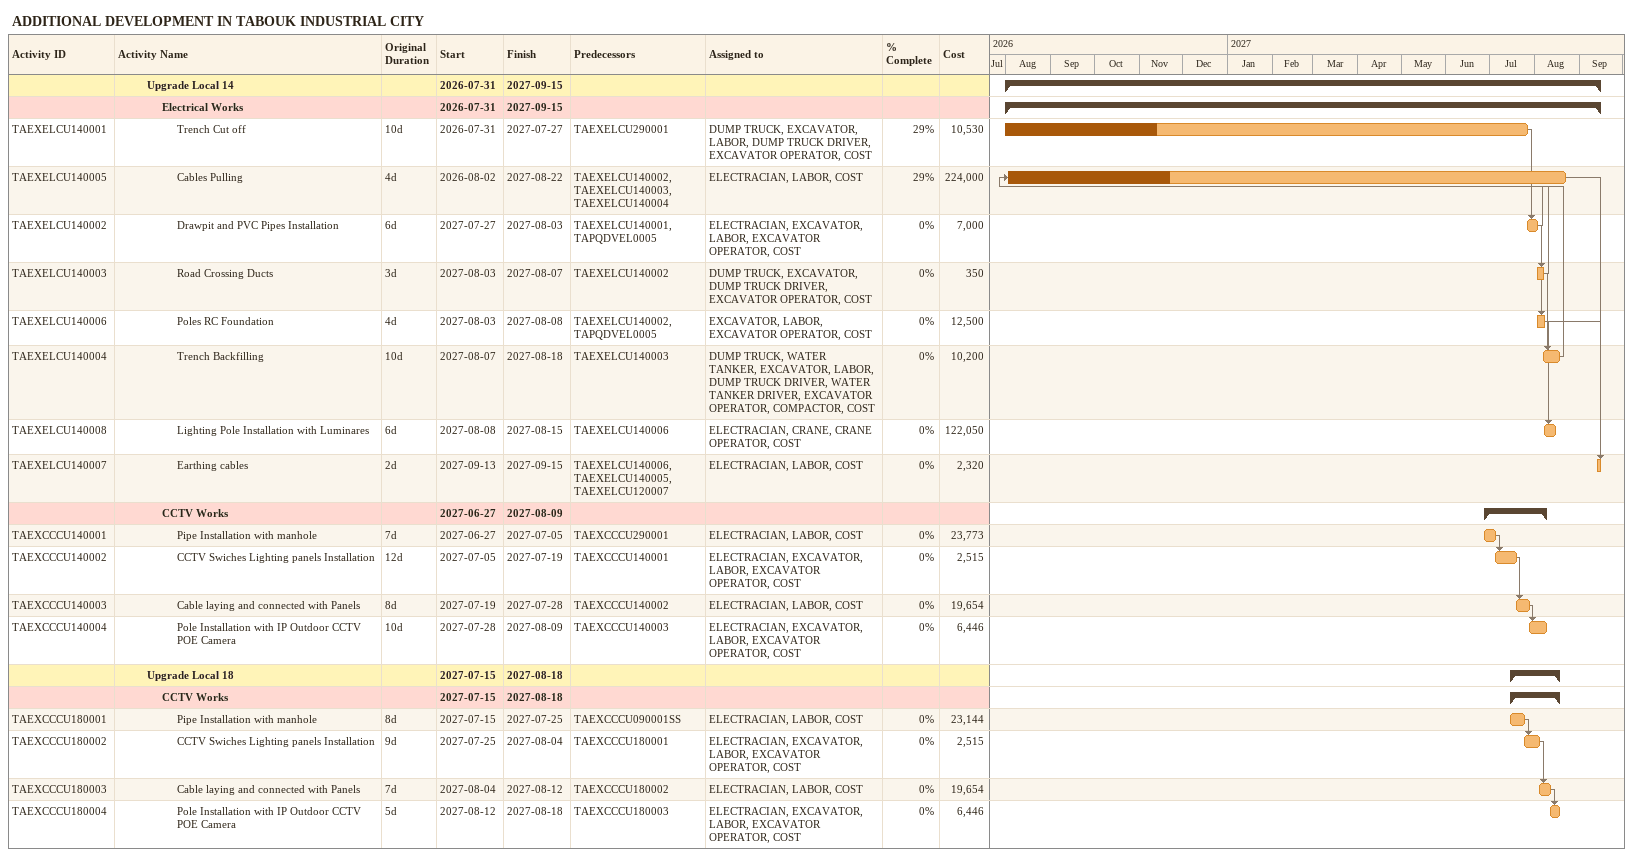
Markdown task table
ADDITIONAL DEVELOPMENT IN TABOUK INDUSTRIAL CITY

| ID | Level | Task | Original duration | Start | Finish | Predecessors | Resources | % complete | Cost |
|---|---|---|---|---|---|---|---|---|---|
|  | 3 | **Upgrade Local 14** |  | 2026-07-31 | 2027-09-15 |  |  |  |  |
|  | 4 | **Electrical Works** |  | 2026-07-31 | 2027-09-15 |  |  |  |  |
| TAEXELCU140001 | 5 | Trench Cut off | 10d | 2026-07-31 | 2027-07-27 | TAEXELCU290001 | DUMP TRUCK, EXCAVATOR, LABOR, DUMP TRUCK DRIVER, EXCAVATOR OPERATOR, COST | 29 | 10530 |
| TAEXELCU140005 | 5 | Cables Pulling | 4d | 2026-08-02 | 2027-08-22 | TAEXELCU140002, TAEXELCU140003, TAEXELCU140004 | ELECTRACIAN, LABOR, COST | 29 | 224000 |
| TAEXELCU140002 | 5 | Drawpit and PVC Pipes Installation | 6d | 2027-07-27 | 2027-08-03 | TAEXELCU140001, TAPQDVEL0005 | ELECTRACIAN, EXCAVATOR, LABOR, EXCAVATOR OPERATOR, COST | 0 | 7000 |
| TAEXELCU140003 | 5 | Road Crossing Ducts | 3d | 2027-08-03 | 2027-08-07 | TAEXELCU140002 | DUMP TRUCK, EXCAVATOR, DUMP TRUCK DRIVER, EXCAVATOR OPERATOR, COST | 0 | 350 |
| TAEXELCU140006 | 5 | Poles RC Foundation | 4d | 2027-08-03 | 2027-08-08 | TAEXELCU140002, TAPQDVEL0005 | EXCAVATOR, LABOR, EXCAVATOR OPERATOR, COST | 0 | 12500 |
| TAEXELCU140004 | 5 | Trench Backfilling | 10d | 2027-08-07 | 2027-08-18 | TAEXELCU140003 | DUMP TRUCK, WATER TANKER, EXCAVATOR, LABOR, DUMP TRUCK DRIVER, WATER TANKER DRIVER, EXCAVATOR OPERATOR, COMPACTOR, COST | 0 | 10200 |
| TAEXELCU140008 | 5 | Lighting Pole Installation with Luminares | 6d | 2027-08-08 | 2027-08-15 | TAEXELCU140006 | ELECTRACIAN, CRANE, CRANE OPERATOR, COST | 0 | 122050 |
| TAEXELCU140007 | 5 | Earthing cables | 2d | 2027-09-13 | 2027-09-15 | TAEXELCU140006, TAEXELCU140005, TAEXELCU120007 | ELECTRACIAN, LABOR, COST | 0 | 2320 |
|  | 4 | **CCTV Works** |  | 2027-06-27 | 2027-08-09 |  |  |  |  |
| TAEXCCCU140001 | 5 | Pipe Installation with manhole | 7d | 2027-06-27 | 2027-07-05 | TAEXCCCU290001 | ELECTRACIAN, LABOR, COST | 0 | 23773 |
| TAEXCCCU140002 | 5 | CCTV Swiches Lighting panels Installation | 12d | 2027-07-05 | 2027-07-19 | TAEXCCCU140001 | ELECTRACIAN, EXCAVATOR, LABOR, EXCAVATOR OPERATOR, COST | 0 | 2515 |
| TAEXCCCU140003 | 5 | Cable laying and connected with Panels | 8d | 2027-07-19 | 2027-07-28 | TAEXCCCU140002 | ELECTRACIAN, LABOR, COST | 0 | 19654 |
| TAEXCCCU140004 | 5 | Pole Installation with IP Outdoor CCTV POE Camera | 10d | 2027-07-28 | 2027-08-09 | TAEXCCCU140003 | ELECTRACIAN, EXCAVATOR, LABOR, EXCAVATOR OPERATOR, COST | 0 | 6446 |
|  | 3 | **Upgrade Local 18** |  | 2027-07-15 | 2027-08-18 |  |  |  |  |
|  | 4 | **CCTV Works** |  | 2027-07-15 | 2027-08-18 |  |  |  |  |
| TAEXCCCU180001 | 5 | Pipe Installation with manhole | 8d | 2027-07-15 | 2027-07-25 | TAEXCCCU090001SS | ELECTRACIAN, LABOR, COST | 0 | 23144 |
| TAEXCCCU180002 | 5 | CCTV Swiches Lighting panels Installation | 9d | 2027-07-25 | 2027-08-04 | TAEXCCCU180001 | ELECTRACIAN, EXCAVATOR, LABOR, EXCAVATOR OPERATOR, COST | 0 | 2515 |
| TAEXCCCU180003 | 5 | Cable laying and connected with Panels | 7d | 2027-08-04 | 2027-08-12 | TAEXCCCU180002 | ELECTRACIAN, LABOR, COST | 0 | 19654 |
| TAEXCCCU180004 | 5 | Pole Installation with IP Outdoor CCTV POE Camera | 5d | 2027-08-12 | 2027-08-18 | TAEXCCCU180003 | ELECTRACIAN, EXCAVATOR, LABOR, EXCAVATOR OPERATOR, COST | 0 | 6446 |
